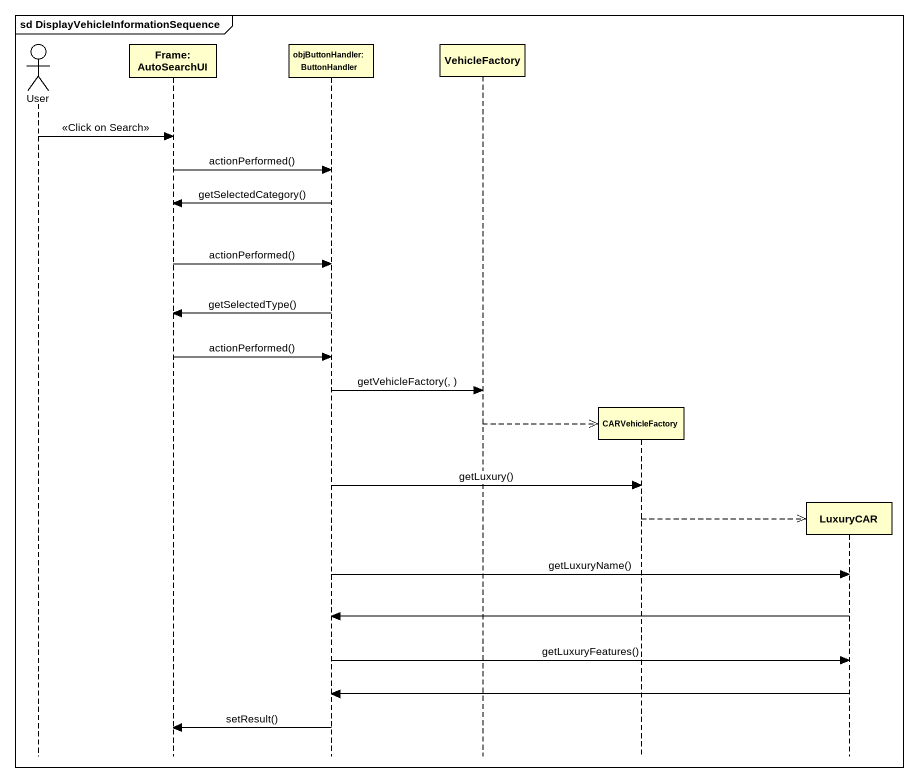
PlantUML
@startuml
mainframe sd DisplayVehicleInformationSequence
hide footbox
actor User
participant "Frame: AutoSearchUI" as Frame_AutoSearchUI
participant "objButtonHandler: ButtonHandler" as objButtonHandler
participant VehicleFactory
participant CARVehicleFactory
participant LuxuryCAR

User -> Frame_AutoSearchUI : <<Click on Search>>
Frame_AutoSearchUI -> objButtonHandler : actionPerformed()
objButtonHandler -> Frame_AutoSearchUI : getSelectedCategory()
Frame_AutoSearchUI -> objButtonHandler : actionPerformed()
objButtonHandler -> Frame_AutoSearchUI : getSelectedType()
Frame_AutoSearchUI -> objButtonHandler : actionPerformed()
objButtonHandler -> VehicleFactory : getVehicleFactory(, )
VehicleFactory -->> CARVehicleFactory **
objButtonHandler -> CARVehicleFactory : getLuxury()
CARVehicleFactory -->> LuxuryCAR **
objButtonHandler -> LuxuryCAR : getLuxuryName()
LuxuryCAR -> objButtonHandler
objButtonHandler -> LuxuryCAR : getLuxuryFeatures()
LuxuryCAR -> objButtonHandler
objButtonHandler -> Frame_AutoSearchUI : setResult()
@enduml
